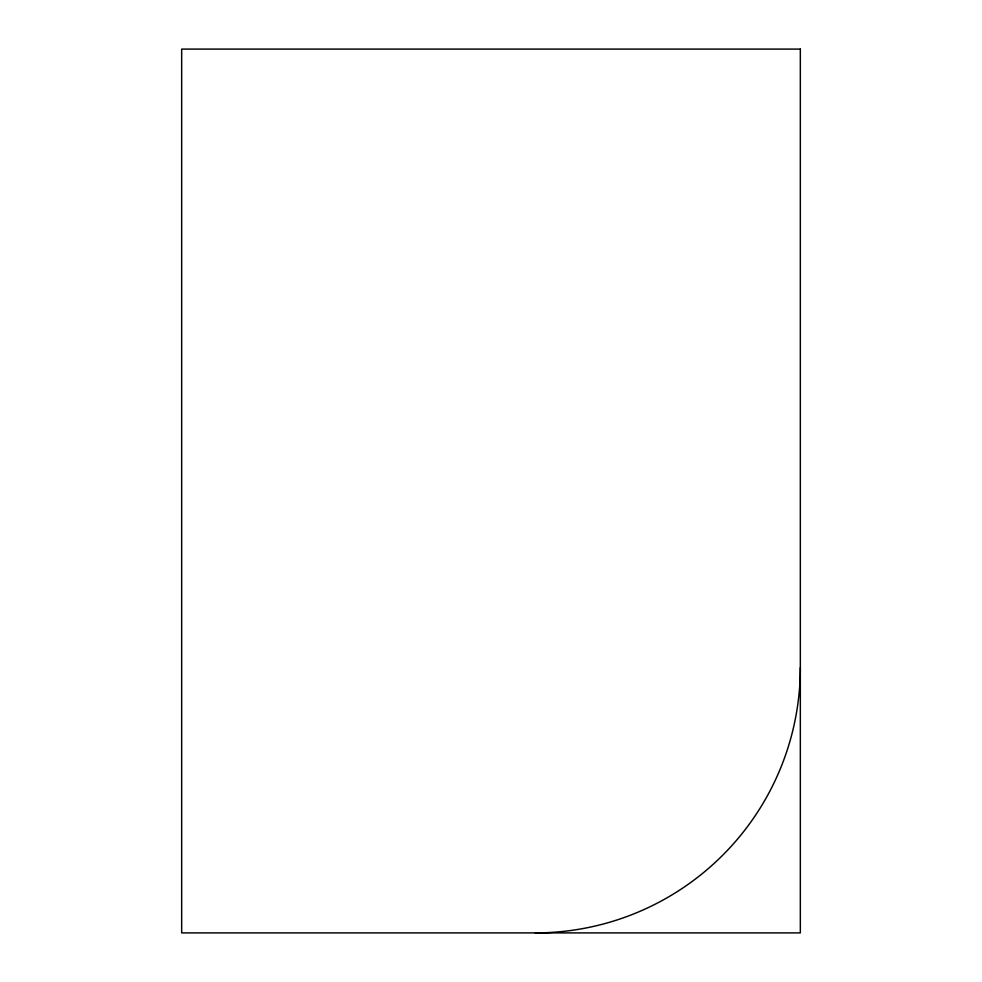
<?xml version="1.0" encoding="UTF-8"?>
<svg xmlns="http://www.w3.org/2000/svg" width="982" height="982" viewBox="0 0 982 982"><rect width="100%" height="100%" fill="white"/><g stroke="black" fill="none" stroke-linecap="round" stroke-linejoin="round"><path stroke-width="1.47" d="M800.33 667.76A265.14 265.14 0 0 1 535.19 932.9M800.33 49.1L181.67 49.1L181.67 932.9L800.33 932.9L800.33 49.1"/></g></svg>
